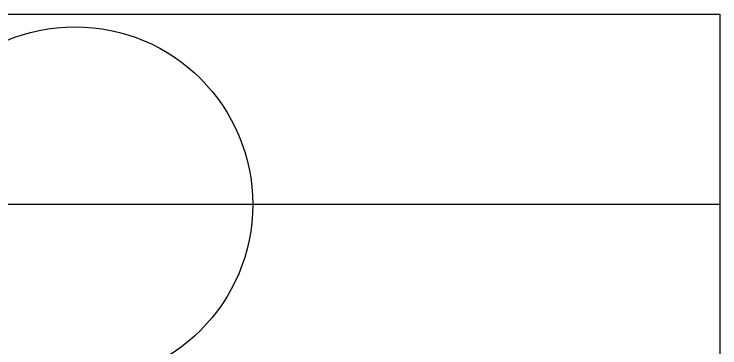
# Model space of a CAD drawing. Header units: millimetres. Extents: x 779 to 931, y 271 to 417.
# Drawn here: x 903.47 to 931.27, y 337.99 to 351.13 of the extents above; entities that cross this region are included whole.
import ezdxf

# ---------------------------------------------------------------- set-up
doc = ezdxf.new("R2010")
doc.units = ezdxf.units.MM

msp = doc.modelspace()

# ---------------------------------------------------------------- linework, layer by layer
for p, q in [((931.273, 343.634, 5), (778.873, 343.634, 5)), ((905.873, 343.634), (905.873, 343.634, -13.6)), ((931.273, 343.634, 5), (931.273, 329.634, 5))]:
    msp.add_line(p, q)
at = {"elevation": 32.5}
msp.add_lwpolyline([(841.073, 351.134), (931.273, 351.134), (931.273, 336.134), (841.073, 336.134)], close=True, dxfattribs=at)
msp.add_circle((905.873, 343.634, -4), 7)

doc.saveas('drawing.dxf')
